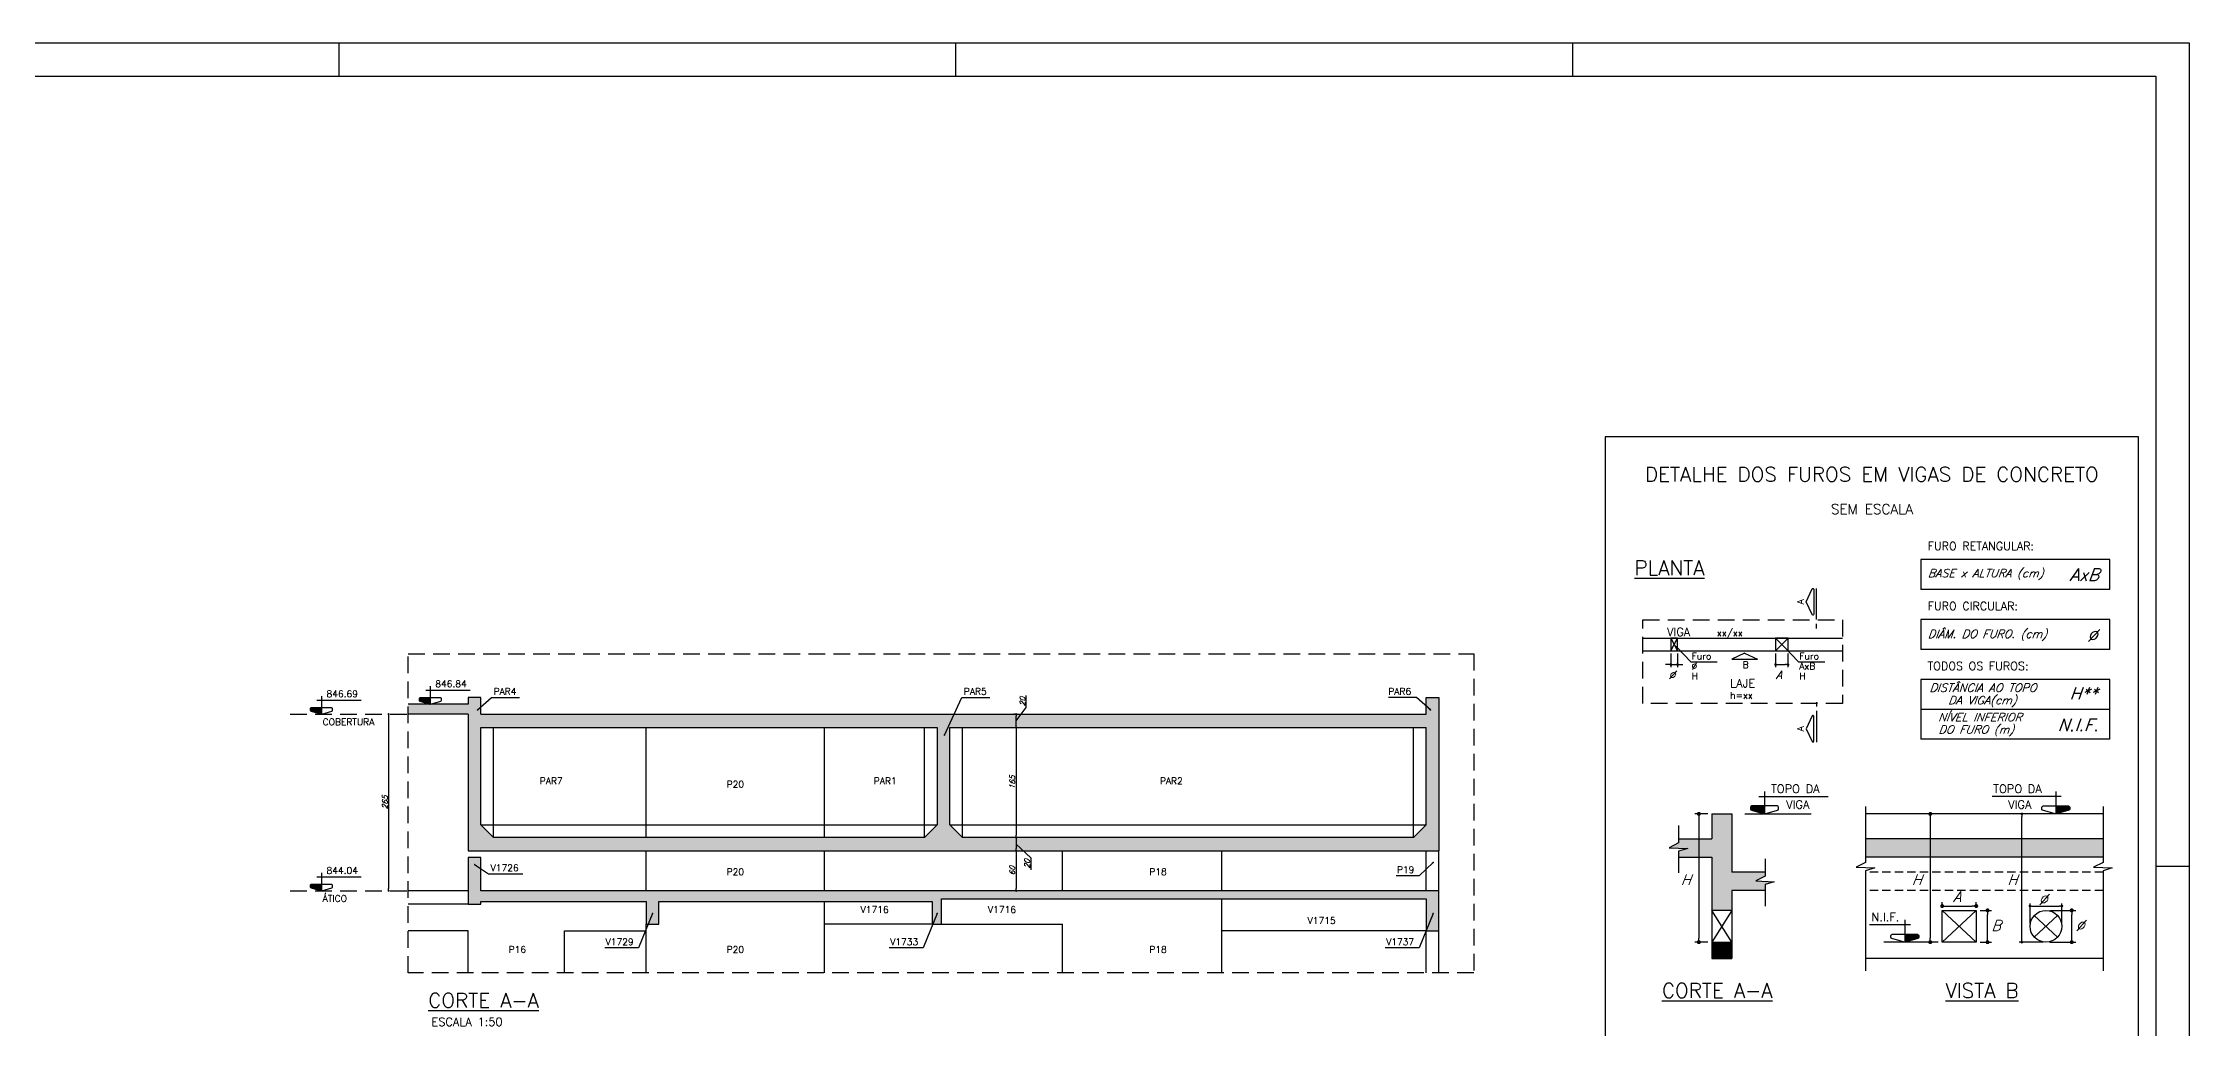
# Model space of a CAD drawing. Header units: millimetres. Extents: x -2404 to 6316, y -1750 to 2455.
# Drawn here: x 3097 to 6316, y 977 to 2455 of the extents above; entities that cross this region are included whole.
import ezdxf
from ezdxf import colors
from ezdxf.entities.mleader import LeaderData, LeaderLine
from ezdxf.enums import TextEntityAlignment as Align
from ezdxf.math import Vec2, Vec3

# ---------------------------------------------------------------- set-up
doc = ezdxf.new("R2010")
doc.units = ezdxf.units.MM
doc.header["$LTSCALE"] = 50
doc.linetypes.add('DASHED', pattern=[0.75, 0.5, -0.25])
doc.linetypes.add('HIDDEN', pattern=[0.375, 0.25, -0.125])
for name, color, linetype in [('AR-TEXTO_REGUA 120_1-200', 4, 'Continuous'), ('F-AUX', 2, 'Continuous'), ('F-AUX-RED', 1, 'Continuous'), ('F-CORTE', 4, 'Continuous'), ('F-CORTE-INDICAÇÃO', 4, 'Continuous'), ('F-COTAS', 106, 'Continuous'), ('F-DET_LINHA', 1, 'Continuous'), ('F-FURO-PAREDE-TEXTOS', 2, 'Continuous'), ('F-FUROS', 2, 'Continuous'), ('F-LAJES', 3, 'Continuous'), ('F-LAJES-DIM', 2, 'Continuous'), ('F-LAJES-NOME', 4, 'Continuous'), ('F-LEADER', 1, 'Continuous'), ('F-MARGEM', 1, 'Continuous'), ('F-SOLIDO', 71, 'Continuous'), ('F-SOLIDO-CORTE', 71, 'Continuous'), ('F-TEXTO', 6, 'Continuous'), ('F-TEXTO-CYAN', 4, 'Continuous'), ('F-TEXTO-GREEN', 3, 'Continuous'), ('F-TEXTO-YELLOW', 2, 'Continuous'), ('F-VIGAS', 3, 'Continuous'), ('F-VIGAS-DIM', 2, 'Continuous'), ('F-VIGAS-NOME', 4, 'Continuous'), ('F-VISTA', 2, 'Continuous')]:
    doc.layers.add(name, color=color, linetype=linetype)
doc.styles.add('CP-TEXT-INCL', font='romans.shx', dxfattribs={"oblique": 20})
doc.styles.add('MCP', font='romans.shx')
doc.styles.add('REGUA-120-esc1_200', font='simplex.shx', dxfattribs={"height": 0.6})
doc.styles.add('ROMANS', font='romans.shx')
doc.styles.get("Standard").update_dxf_attribs({"font": 'romans.shx'})
doc.dimstyles.new('CP-COTAS-25', dxfattribs={"dimtxt": 6.25, "dimasz": 2.5, "dimexe": 2.5, "dimexo": 2.5, "dimgap": 1.25, "dimtad": 1, "dimdec": 1, "dimdsep": 46, "dimtxsty": 'CP-TEXT-INCL', "dimblk1": 'DOT', "dimblk2": 'DOT', "dimsah": 1, "dimcen": 4.5, "dimclrd": 256, "dimclre": 256, "dimclrt": 256, "dimadec": 0, "dimazin": 0, "dimtfac": 1, "dimtdec": 1, "dimtmove": 2, "dimatfit": 3, "dimldrblk": 'DOT', "dimfxl": 0, "dimtolj": 1, "dimarcsym": 0})
doc.dimstyles.new('CP-COTAS-50', dxfattribs={"dimscale": 0.64, "dimtxt": 12.5, "dimasz": 5, "dimexe": 5, "dimexo": 5, "dimgap": 2.5, "dimtad": 1, "dimdec": 1, "dimdsep": 46, "dimtxsty": 'CP-TEXT-INCL', "dimblk1": 'DOT', "dimblk2": 'DOT', "dimsah": 1, "dimcen": 9, "dimclrd": 256, "dimclre": 256, "dimclrt": 256, "dimadec": 0, "dimazin": 0, "dimtfac": 1, "dimtdec": 1, "dimtmove": 2, "dimatfit": 3, "dimldrblk": 'DOT', "dimfxl": 0, "dimtolj": 1, "dimarcsym": 0})
doc.dimstyles.new('CP-COTAS-75', dxfattribs={"dimscale": 0.8, "dimtxt": 18.75, "dimasz": 7.5, "dimexe": 7.5, "dimexo": 7.5, "dimgap": 3.75, "dimtad": 1, "dimdsep": 46, "dimtxsty": 'CP-TEXT-INCL', "dimblk1": 'DOT', "dimblk2": 'DOT', "dimsah": 1, "dimcen": 13.5, "dimclrd": 256, "dimclre": 256, "dimclrt": 256, "dimadec": 0, "dimazin": 0, "dimtfac": 1, "dimtofl": 0, "dimtmove": 2, "dimatfit": 3, "dimldrblk": 'DOT', "dimfxl": 0, "dimtolj": 1, "dimarcsym": 0})

# ---------------------------------------------------------------- blocks, each defined once
blk = doc.blocks.new('Nível - Vista')
at = {"layer": 'F-SOLIDO'}
blk.add_hatch(color=256, dxfattribs=at).paths.add_polyline_path([(0, 0.238), (-0.38, 0.238, 0.414214), (-0.42, 0.198), (-0.42, 0.148, 0.331206), (-0.391, 0.11), (-0.011, 0.002, 0.072993), (0, 0)])
at = {"layer": 'F-AUX', "color": 2}
for p, q in [((-0.168, 0.521), (1.493, 0.521)), ((0, 0.67), (0, 0))]:
    blk.add_line(p, q, dxfattribs=at)
blk.add_lwpolyline([(-0.011, 0.002, 0.146769), (0.011, 0.002), (0.391, 0.11, 0.331206), (0.42, 0.148), (0.42, 0.198, 0.414214), (0.38, 0.238), (-0.38, 0.238, 0.414214), (-0.42, 0.198), (-0.42, 0.148, 0.331206), (-0.391, 0.11), (-0.011, 0.002, 0.146769), (0.011, 0.002)], format="xyb", dxfattribs=at)
at = {"layer": 'F-TEXTO', "color": 3, "style": 'MCP'}
blk.add_attdef('NÍVEL', (0.19, 0.636), '', height=0.25, dxfattribs=at)
blk = doc.blocks.new('_DOT')
at = {"color": 0, "linetype": 'ByBlock'}
blk.add_line((-0.5, 0), (-1, 0), dxfattribs=at)
at = {"color": 0, "linetype": 'ByBlock', "const_width": 0.5}
blk.add_lwpolyline([(-0.25, 0, 1), (0.25, 0, 1)], format="xyb", close=True, dxfattribs=at)
blk = doc.blocks.new('*D26')
at = {"layer": 'DEFPOINTS', "color": 0, "transparency": 16777216}
for p in [(3615.2, 1447.7), (3615.2, 1182.7), (3615.2, 1182.7)]:
    blk.add_point(p, dxfattribs=at)
at = {"layer": 'F-COTAS', "lineweight": -2, "transparency": 16777216}
blk.add_line((3615.2, 1444.5), (3615.2, 1185.9), dxfattribs=at)
at = {"layer": 'F-COTAS', "lineweight": -2, "transparency": 16777216, "xscale": 3.2, "yscale": 3.2, "zscale": 3.2}
for p, rotation in [((3615.2, 1447.7), 90), ((3615.2, 1182.7), 270)]:
    blk.add_blockref('_DOT', p, dxfattribs=dict(at, rotation=rotation))
at = {"layer": 'F-COTAS', "transparency": 16777216, "insert": (3609.6, 1315.2), "char_height": 8, "attachment_point": 5, "rotation": 90, "style": 'CP-TEXT-INCL'}
blk.add_mtext('\\A1;265', dxfattribs=at)
blk = doc.blocks.new('*D27')
at = {"layer": 'DEFPOINTS', "color": 0, "transparency": 16777216}
for p in [(4556.2, 1427.7), (4556.2, 1262.7), (4556.2, 1262.7)]:
    blk.add_point(p, dxfattribs=at)
at = {"layer": 'F-COTAS', "lineweight": -2, "transparency": 16777216}
blk.add_line((4556.2, 1424.5), (4556.2, 1265.9), dxfattribs=at)
at = {"layer": 'F-COTAS', "lineweight": -2, "transparency": 16777216, "xscale": 3.2, "yscale": 3.2, "zscale": 3.2}
for p, rotation in [((4556.2, 1427.7), 90), ((4556.2, 1262.7), 270)]:
    blk.add_blockref('_DOT', p, dxfattribs=dict(at, rotation=rotation))
at = {"layer": 'F-COTAS', "transparency": 16777216, "insert": (4550.6, 1345.2), "char_height": 8, "attachment_point": 5, "rotation": 90, "style": 'CP-TEXT-INCL'}
blk.add_mtext('\\A1;165', dxfattribs=at)
blk = doc.blocks.new('*D28')
at = {"layer": 'DEFPOINTS', "color": 0, "transparency": 16777216}
for p in [(4556.2, 1262.7), (4556.2, 1242.7), (4556.2, 1242.7)]:
    blk.add_point(p, dxfattribs=at)
at = {"layer": 'F-COTAS', "lineweight": -2, "transparency": 16777216}
for p, q in [((4556.2, 1259.5), (4556.2, 1245.9)), ((4556.2, 1252.7), (4578.2, 1232.2)), ((4578.2, 1232.2), (4578.2, 1214))]:
    blk.add_line(p, q, dxfattribs=at)
at = {"layer": 'F-COTAS', "lineweight": -2, "transparency": 16777216, "xscale": 3.2, "yscale": 3.2, "zscale": 3.2}
for p, rotation in [((4556.2, 1262.7), 90), ((4556.2, 1242.7), 270)]:
    blk.add_blockref('_DOT', p, dxfattribs=dict(at, rotation=rotation))
at = {"layer": 'F-COTAS', "transparency": 16777216, "insert": (4572.6, 1223.1), "char_height": 8, "attachment_point": 5, "rotation": 90, "style": 'CP-TEXT-INCL'}
blk.add_mtext('\\A1;20', dxfattribs=at)
blk = doc.blocks.new('*D29')
at = {"layer": 'DEFPOINTS', "color": 0, "transparency": 16777216}
for p in [(4556.2, 1242.7), (4556.2, 1182.7), (4556.2, 1182.7)]:
    blk.add_point(p, dxfattribs=at)
at = {"layer": 'F-COTAS', "lineweight": -2, "transparency": 16777216}
blk.add_line((4556.2, 1239.5), (4556.2, 1185.9), dxfattribs=at)
at = {"layer": 'F-COTAS', "lineweight": -2, "transparency": 16777216, "xscale": 3.2, "yscale": 3.2, "zscale": 3.2}
for p, rotation in [((4556.2, 1242.7), 90), ((4556.2, 1182.7), 270)]:
    blk.add_blockref('_DOT', p, dxfattribs=dict(at, rotation=rotation))
at = {"layer": 'F-COTAS', "transparency": 16777216, "insert": (4550.6, 1212.7), "char_height": 8, "attachment_point": 5, "rotation": 90, "style": 'CP-TEXT-INCL'}
blk.add_mtext('\\A1;60', dxfattribs=at)
blk = doc.blocks.new('*D30')
at = {"layer": 'DEFPOINTS', "color": 0, "transparency": 16777216}
for p in [(4556.2, 1447.7), (4556.2, 1427.7), (4557.1, 1447.7)]:
    blk.add_point(p, dxfattribs=at)
at = {"layer": 'F-COTAS', "lineweight": -2, "transparency": 16777216}
for p, q in [((4556.2, 1437.7), (4571.5, 1457.6)), ((4571.5, 1457.6), (4571.5, 1475.8)), ((4553.9, 1447.7), (4553, 1447.7)), ((4556.2, 1430.9), (4556.2, 1444.5))]:
    blk.add_line(p, q, dxfattribs=at)
at = {"layer": 'F-COTAS', "lineweight": -2, "transparency": 16777216, "xscale": 3.2, "yscale": 3.2, "zscale": 3.2}
for p, rotation in [((4556.2, 1447.7), 90), ((4556.2, 1427.7), 270)]:
    blk.add_blockref('_DOT', p, dxfattribs=dict(at, rotation=rotation))
at = {"layer": 'F-COTAS', "transparency": 16777216, "insert": (4565.9, 1466.7), "char_height": 8, "attachment_point": 5, "rotation": 90, "style": 'CP-TEXT-INCL'}
blk.add_mtext('\\A1;20', dxfattribs=at)
blk = doc.blocks.new('A0-3L')
at = {"layer": 'F-MARGEM', "color": 2}
for p, q in [((118.9, 84.1), (118.9, 83.1)), ((137.4, 84.1), (137.4, 83.1)), ((155.9, 84.1), (155.9, 83.1)), ((173.4, 59.4), (174.4, 59.4))]:
    blk.add_line(p, q, dxfattribs=at)
blk.add_lwpolyline([(0, 0), (0, 84.1), (174.4, 84.1), (174.4, 0)], close=True, dxfattribs=at)
at = {"layer": 'F-MARGEM', "color": 7}
blk.add_lwpolyline([(2.5, 83.1), (173.4, 83.1), (173.4, 1), (2.5, 1)], close=True, dxfattribs=at)
blk = doc.blocks.new('*D225')
at = {"layer": 'DEFPOINTS', "color": 0, "transparency": 16777216}
for p in [(5996.3, 1159.8), (5945.2, 1153.3), (5996.3, 1153.3)]:
    blk.add_point(p, dxfattribs=at)
at = {"layer": 'F-COTAS', "lineweight": -2, "transparency": 16777216}
for p, q in [((5945.2, 1159.3), (5945.2, 1165.8)), ((5951.2, 1159.8), (5990.3, 1159.8)), ((5996.3, 1159.3), (5996.3, 1165.8))]:
    blk.add_line(p, q, dxfattribs=at)
at = {"layer": 'F-COTAS', "lineweight": -2, "transparency": 16777216, "xscale": 6, "yscale": 6, "zscale": 6, "rotation": 180}
blk.add_blockref('_DOT', (5945.2, 1159.8), dxfattribs=at)
at = {"layer": 'F-COTAS', "lineweight": -2, "transparency": 16777216, "xscale": 6, "yscale": 6, "zscale": 6}
blk.add_blockref('_DOT', (5996.3, 1159.8), dxfattribs=at)
blk = doc.blocks.new('*D226')
at = {"layer": 'DEFPOINTS', "color": 0, "transparency": 16777216}
for p in [(5945.2, 1298.1), (5927.4, 1105.6), (5945.2, 1105.6)]:
    blk.add_point(p, dxfattribs=at)
at = {"layer": 'F-COTAS', "lineweight": -2, "transparency": 16777216}
for p, q in [((5939.2, 1298.1), (5921.4, 1298.1)), ((5927.4, 1292.1), (5927.4, 1111.6)), ((5939.2, 1105.6), (5921.4, 1105.6))]:
    blk.add_line(p, q, dxfattribs=at)
at = {"layer": 'F-COTAS', "lineweight": -2, "transparency": 16777216, "xscale": 6, "yscale": 6, "zscale": 6}
for p, rotation in [((5927.4, 1298.1), 90), ((5927.4, 1105.6), 270)]:
    blk.add_blockref('_DOT', p, dxfattribs=dict(at, rotation=rotation))
blk = doc.blocks.new('*D227')
at = {"layer": 'DEFPOINTS', "color": 0, "transparency": 16777216}
for p in [(5996.3, 1153.3), (6013.3, 1153.3), (5996.3, 1105.6)]:
    blk.add_point(p, dxfattribs=at)
at = {"layer": 'F-COTAS', "lineweight": -2, "transparency": 16777216}
for p, q in [((6002.3, 1153.3), (6019.3, 1153.3)), ((6013.3, 1111.6), (6013.3, 1147.3)), ((6002.3, 1105.6), (6019.3, 1105.6))]:
    blk.add_line(p, q, dxfattribs=at)
at = {"layer": 'F-COTAS', "lineweight": -2, "transparency": 16777216, "xscale": 6, "yscale": 6, "zscale": 6}
for p, rotation in [((6013.3, 1153.3), 90), ((6013.3, 1105.6), 270)]:
    blk.add_blockref('_DOT', p, dxfattribs=dict(at, rotation=rotation))
blk = doc.blocks.new('*D228')
at = {"layer": 'DEFPOINTS', "color": 0, "transparency": 16777216}
for p in [(5599.7, 1298.1), (5580.3, 1105.6), (5599.7, 1105.6)]:
    blk.add_point(p, dxfattribs=at)
at = {"layer": 'F-COTAS', "lineweight": -2, "transparency": 16777216}
for p, q in [((5593.7, 1298.1), (5574.3, 1298.1)), ((5580.3, 1292.1), (5580.3, 1111.6)), ((5593.7, 1105.6), (5574.3, 1105.6))]:
    blk.add_line(p, q, dxfattribs=at)
at = {"layer": 'F-COTAS', "lineweight": -2, "transparency": 16777216, "xscale": 6, "yscale": 6, "zscale": 6}
for p, rotation in [((5580.3, 1298.1), 90), ((5580.3, 1105.6), 270)]:
    blk.add_blockref('_DOT', p, dxfattribs=dict(at, rotation=rotation))
blk = doc.blocks.new('*D229')
at = {"layer": 'DEFPOINTS', "color": 0, "transparency": 16777216}
for p in [(6100.8, 1153.3), (6139.5, 1153.3), (6100.8, 1105.6)]:
    blk.add_point(p, dxfattribs=at)
at = {"layer": 'F-COTAS', "lineweight": -2, "transparency": 16777216}
for p, q in [((6106.8, 1153.3), (6145.5, 1153.3)), ((6139.5, 1111.6), (6139.5, 1147.3)), ((6106.8, 1105.6), (6145.5, 1105.6))]:
    blk.add_line(p, q, dxfattribs=at)
at = {"layer": 'F-COTAS', "lineweight": -2, "transparency": 16777216, "xscale": 6, "yscale": 6, "zscale": 6}
for p, rotation in [((6139.5, 1153.3), 90), ((6139.5, 1105.6), 270)]:
    blk.add_blockref('_DOT', p, dxfattribs=dict(at, rotation=rotation))

msp = doc.modelspace()

# ---------------------------------------------------------------- hatches: boundary and pattern name
at = {"layer": 'F-SOLIDO'}
for points in [[(5599.726, 1260.414), (5549.966, 1260.414), (5549.966, 1254.45), (5535.839, 1247.39), (5563.614, 1246.342), (5549.966, 1241.942), (5549.966, 1233.318), (5599.726, 1233.318), (5599.726, 1153.318), (5629.726, 1153.318), (5629.726, 1183.318), (5679.726, 1183.318), (5679.726, 1191.942), (5693.374, 1196.342), (5665.599, 1197.39), (5679.726, 1204.45), (5679.726, 1210.414), (5629.726, 1210.414), (5629.726, 1298.135), (5599.726, 1298.135)], [(6186.486, 1233.318), (6186.486, 1260.414), (5830.398, 1260.414), (5830.398, 1233.318)], [(5629.726, 1081.098), (5629.726, 1105.567), (5599.726, 1105.567), (5599.726, 1081.098)]]:
    msp.add_hatch(color=256, dxfattribs=at).paths.add_polyline_path(points)
h = msp.add_hatch(color=256, dxfattribs=at)
edge = h.paths.add_edge_path()
edge.add_line((5678.813, 1309.962), (5659.813, 1309.962))
edge.add_ellipse((5659.813, 1307.962), major_axis=(1.414, 1.414), ratio=1, start_angle=45, end_angle=135)
edge.add_line((5657.813, 1307.962), (5657.813, 1305.45))
edge.add_ellipse((5659.813, 1305.45), major_axis=(-1.414, 1.414), ratio=1, start_angle=45, end_angle=118.300756)
edge.add_line((5659.238, 1303.535), (5678.238, 1298.135))
edge.add_ellipse((5678.813, 1300.05), major_axis=(1.414, 1.414), ratio=1, start_angle=208.300756, end_angle=225)
edge.add_line((5678.813, 1298.05), (5678.813, 1309.962))
h = msp.add_hatch(color=256, dxfattribs=at)
edge = h.paths.add_edge_path()
edge.add_line((6115.482, 1309.962), (6134.482, 1309.962))
edge.add_ellipse((6134.482, 1307.962), major_axis=(-1.414, 1.414), ratio=1, start_angle=225, end_angle=315, ccw=False)
edge.add_line((6136.482, 1307.962), (6136.482, 1305.45))
edge.add_ellipse((6134.482, 1305.45), major_axis=(1.414, 1.414), ratio=1, start_angle=241.699244, end_angle=315, ccw=False)
edge.add_line((6135.057, 1303.535), (6116.057, 1298.135))
edge.add_ellipse((6115.482, 1300.05), major_axis=(-1.414, 1.414), ratio=1, start_angle=135, end_angle=151.699244, ccw=False)
edge.add_line((6115.482, 1298.05), (6115.482, 1309.962))
h = msp.add_hatch(color=256, dxfattribs=at)
edge = h.paths.add_edge_path()
edge.add_line((5889.295, 1117.395), (5908.295, 1117.395))
edge.add_ellipse((5908.295, 1115.395), major_axis=(-1.414, 1.414), ratio=1, start_angle=225, end_angle=315, ccw=False)
edge.add_line((5910.295, 1115.395), (5910.295, 1112.883))
edge.add_ellipse((5908.295, 1112.883), major_axis=(1.414, 1.414), ratio=1, start_angle=241.699244, end_angle=315, ccw=False)
edge.add_line((5908.87, 1110.967), (5889.87, 1105.567))
edge.add_ellipse((5889.295, 1107.483), major_axis=(-1.414, 1.414), ratio=1, start_angle=135, end_angle=151.699244, ccw=False)
edge.add_line((5889.295, 1105.483), (5889.295, 1117.395))
at = {"layer": 'F-SOLIDO-CORTE'}
h = msp.add_hatch(color=256, dxfattribs=at)
h.dxf.hatch_style = 1
h.paths.add_polyline_path([(3753.5, 1447.692), (3753.5, 1472.692), (3734.5, 1472.692), (3734.5, 1462.692), (3644.648, 1462.692), (3644.648, 1447.692), (3734.5, 1447.692), (3734.5, 1242.692), (5190.5, 1242.692), (5190.5, 1472.692), (5171.5, 1472.692), (5171.5, 1447.692)])
h.paths.add_polyline_path([(4438, 1427.692), (4438, 1281.692), (4419, 1262.692), (3772.5, 1262.692), (3753.5, 1281.692), (3753.5, 1427.692)], flags=16)
h.paths.add_polyline_path([(4457, 1427.692), (5171.5, 1427.692), (5171.5, 1281.692), (5152.5, 1262.692), (4476, 1262.692), (4457, 1281.692)], flags=16)
h = msp.add_hatch(color=256, dxfattribs=at)
h.dxf.hatch_style = 1
h.paths.add_polyline_path([(4430.5, 1166.692), (4430.5, 1132.692), (4444.5, 1132.692), (4444.5, 1170.692), (5171.5, 1170.692), (5171.5, 1122.692), (5190.5, 1122.692), (5190.5, 1182.692), (3753.5, 1182.692), (3753.5, 1232.692), (3734.5, 1232.692), (3734.5, 1162.692), (3753.5, 1162.692), (3753.5, 1166.692), (4001.5, 1166.692), (4001.5, 1132.692), (4020.5, 1132.692), (4020.5, 1166.692)])

# ---------------------------------------------------------------- linework, layer by layer
at = {"color": 1, "linetype": 'DASHED'}
msp.add_lwpolyline([(3644.648, 1538.154), (5242.667, 1538.154), (5242.667, 1059.377), (3644.648, 1059.377)], close=True, dxfattribs=at)
at = {"layer": 'F-AUX', "color": 1, "linetype": 'HIDDEN', "ltscale": 2}
for p, q in [((3467.405, 1447.692), (3644.648, 1447.692)), ((3467.405, 1182.692), (3644.648, 1182.692))]:
    msp.add_line(p, q, dxfattribs=at)
at = {"layer": 'F-AUX'}
for p, q in [((5670.413, 1324.098), (5774.017, 1324.098)), ((5678.813, 1331.552), (5678.813, 1298.05)), ((6123.882, 1324.098), (6020.278, 1324.098)), ((6115.482, 1331.552), (6115.482, 1298.05)), ((5897.695, 1131.531), (5836.292, 1131.531)), ((5889.295, 1138.985), (5889.295, 1105.483))]:
    msp.add_line(p, q, dxfattribs=at)
for points in [[(5678.238, 1298.135, 0.14676884), (5679.388, 1298.135), (5698.388, 1303.535, 0.33120617), (5699.813, 1305.45), (5699.813, 1307.962, 0.41421356), (5697.813, 1309.962), (5659.813, 1309.962, 0.41421356), (5657.813, 1307.962), (5657.813, 1305.45, 0.33120617), (5659.238, 1303.535), (5678.238, 1298.135, 0.14676884), (5679.388, 1298.135)], [(6116.057, 1298.135, -0.14676884), (6114.908, 1298.135), (6095.908, 1303.535, -0.33120617), (6094.482, 1305.45), (6094.482, 1307.962, -0.41421356), (6096.482, 1309.962), (6134.482, 1309.962, -0.41421356), (6136.482, 1307.962), (6136.482, 1305.45, -0.33120617), (6135.057, 1303.535), (6116.057, 1298.135, -0.14676884), (6114.908, 1298.135)], [(5889.87, 1105.567, -0.14676884), (5888.721, 1105.567), (5869.721, 1110.967, -0.33120617), (5868.295, 1112.883), (5868.295, 1115.395, -0.41421356), (5870.295, 1117.395), (5908.295, 1117.395, -0.41421356), (5910.295, 1115.395), (5910.295, 1112.883, -0.33120617), (5908.87, 1110.967), (5889.87, 1105.567, -0.14676884), (5888.721, 1105.567)]]:
    msp.add_lwpolyline(points, format="xyb", dxfattribs=at)
at = {"layer": 'F-AUX-RED'}
for p, q in [((5996.317, 1105.567), (5945.216, 1153.318)), ((5945.216, 1105.567), (5996.317, 1153.318)), ((6118.281, 1113.142), (6083.392, 1145.744)), ((6083.392, 1113.142), (6118.281, 1145.744)), ((5938.669, 1105.567), (5857.874, 1105.567))]:
    msp.add_line(p, q, dxfattribs=at)
msp.add_lwpolyline([(5649.245, 1298.135), (5748.498, 1298.135)], dxfattribs=at)
at = {"layer": 'F-CORTE'}
for p, q in [((3734.5, 1462.692), (3644.648, 1462.692)), ((3753.5, 1472.692), (3734.5, 1472.692)), ((5171.5, 1472.692), (5190.5, 1472.692)), ((3734.5, 1447.692), (3644.648, 1447.692))]:
    msp.add_line(p, q, dxfattribs=at)
at = {"layer": 'F-CORTE', "linetype": 'Continuous'}
for p, q in [((5171.5, 1447.692), (5171.5, 1472.692)), ((5190.5, 1472.692), (5190.5, 1242.692)), ((3753.5, 1447.692), (5171.5, 1447.692)), ((3753.5, 1427.692), (4438, 1427.692)), ((4457, 1427.692), (5171.5, 1427.692)), ((5171.5, 1281.692), (5171.5, 1427.692)), ((4419, 1262.692), (4438, 1281.692)), ((4476, 1262.692), (4457, 1281.692)), ((5152.5, 1262.692), (5171.5, 1281.692))]:
    msp.add_line(p, q, dxfattribs=at)
for points in [[(3734.5, 1472.692), (3734.5, 1462.692)], [(3753.5, 1447.692), (3753.5, 1472.692)], [(3734.5, 1447.692), (3734.5, 1242.692), (5190.5, 1242.692)], [(4419, 1262.692), (3772.5, 1262.692), (3753.5, 1281.692), (3753.5, 1427.692)], [(4438, 1427.692), (4438, 1281.692)], [(4457, 1281.692), (4457, 1427.692)], [(5152.5, 1262.692), (4476, 1262.692)]]:
    msp.add_lwpolyline(points, dxfattribs=at)
at = {"layer": 'F-CORTE'}
msp.add_lwpolyline([(3734.5, 1162.692), (3753.5, 1162.692), (3753.5, 1166.692), (4001.5, 1166.692), (4001.5, 1132.692), (4020.5, 1132.692), (4020.5, 1166.692), (4430.5, 1166.692), (4430.5, 1132.692), (4444.5, 1132.692), (4444.5, 1170.692), (5171.5, 1170.692), (5171.5, 1122.692), (5190.5, 1122.692), (5190.5, 1182.692), (3753.5, 1182.692), (3753.5, 1232.692), (3734.5, 1232.692)], close=True, dxfattribs=at)
at = {"layer": 'F-CORTE-INDICAÇÃO'}
for p, q in [((5756.521, 1589.673), (5756.521, 1636.34)), ((5756.521, 1576.34), (5756.521, 1583.006)), ((5756.521, 1465.826), (5756.521, 1459.159)), ((5756.521, 1452.492), (5756.521, 1405.826))]:
    msp.add_line(p, q, dxfattribs=at)
for points in [[(5752.521, 1597.673, -0.80258485), (5749.979, 1597.11), (5741.012, 1616.34), (5749.979, 1635.57, -0.80258485), (5752.521, 1635.006)], [(5752.521, 1444.492, 0.80258485), (5749.979, 1445.056), (5741.012, 1425.826), (5749.979, 1406.595, 0.80258485), (5752.521, 1407.159)]]:
    msp.add_lwpolyline(points, format="xyb", close=True, dxfattribs=at)
for points in [[(5648.895, 1538.988), (5629.665, 1530.021)], [(5629.665, 1530.021), (5668.125, 1530.021)], [(5648.895, 1538.988), (5668.125, 1530.021)]]:
    msp.add_lwpolyline(points, dxfattribs=at)
at = {"layer": 'F-COTAS'}
for p, q in [((5534.297, 1522.059), (5530.297, 1522.059)), ((5538.297, 1538.679), (5538.297, 1518.059)), ((5538.297, 1522.059), (5548.297, 1522.059)), ((5548.297, 1538.679), (5548.297, 1518.059)), ((5552.297, 1522.059), (5556.297, 1522.059)), ((5695.333, 1538.679), (5695.333, 1518.059)), ((5699.333, 1522.059), (5709.962, 1522.059)), ((5713.962, 1538.679), (5713.962, 1518.059)), ((6077.891, 1298.135), (6060.818, 1298.135)), ((6064.818, 1109.567), (6064.818, 1294.135)), ((6076.961, 1133.443), (6076.961, 1163.834)), ((6080.961, 1159.834), (6120.712, 1159.834)), ((6124.712, 1133.443), (6124.712, 1163.834)), ((6096.837, 1105.567), (6060.818, 1105.567))]:
    msp.add_line(p, q, dxfattribs=at)
at = {"layer": 'F-DET_LINHA', "color": 1}
for p, q in [((6196.879, 1679.936), (5913.113, 1679.936)), ((5913.113, 1679.936), (5913.113, 1634.936)), ((6196.879, 1634.936), (6196.879, 1679.936)), ((6196.879, 1634.936), (5913.113, 1634.936)), ((6196.879, 1589.936), (5913.113, 1589.936)), ((5913.113, 1589.936), (5913.113, 1544.936)), ((6196.879, 1544.936), (6196.879, 1589.936)), ((6196.879, 1544.936), (5913.113, 1544.936)), ((5913.113, 1499.936), (5913.113, 1454.936)), ((6196.879, 1499.936), (5913.113, 1499.936)), ((6196.879, 1454.936), (6196.879, 1499.936)), ((6196.879, 1454.936), (5913.113, 1454.936)), ((5913.113, 1454.936), (5913.113, 1409.936)), ((6196.879, 1409.936), (6196.879, 1454.936)), ((6196.879, 1409.936), (5913.113, 1409.936)), ((5830.398, 1308.91), (5830.398, 1225.001)), ((6186.486, 1308.91), (6186.486, 1225.001)), ((5549.966, 1280.432), (5549.966, 1254.45)), ((5549.966, 1254.45), (5535.839, 1247.39)), ((5535.839, 1247.39), (5563.614, 1246.342)), ((5563.614, 1246.342), (5549.966, 1241.942)), ((5549.966, 1241.942), (5549.966, 1209.46)), ((5679.726, 1230.432), (5679.726, 1204.45)), ((5830.398, 1225.001), (5816.27, 1217.941)), ((6186.486, 1225.001), (6172.358, 1217.941)), ((5679.726, 1204.45), (5665.599, 1197.39)), ((5665.599, 1197.39), (5693.374, 1196.342)), ((5693.374, 1196.342), (5679.726, 1191.942)), ((5679.726, 1191.942), (5679.726, 1159.46)), ((5816.27, 1217.941), (5844.046, 1216.893)), ((5844.046, 1216.893), (5830.398, 1212.493)), ((5830.398, 1212.493), (5830.398, 1062.565)), ((6172.358, 1217.941), (6200.134, 1216.893)), ((6200.134, 1216.893), (6186.486, 1212.493)), ((6186.486, 1212.493), (6186.486, 1062.565)), ((5629.726, 1105.567), (5599.726, 1153.318)), ((5629.726, 1153.318), (5599.726, 1105.567))]:
    msp.add_line(p, q, dxfattribs=at)
at = {"layer": 'F-DET_LINHA', "color": 3}
for p, q in [((5599.726, 1298.135), (5629.726, 1298.135)), ((5599.726, 1298.135), (5599.726, 1260.414)), ((5629.726, 1298.135), (5629.726, 1210.414)), ((5549.966, 1260.414), (5599.726, 1260.414)), ((6186.486, 1260.414), (5830.398, 1260.414)), ((5549.966, 1233.318), (5599.726, 1233.318)), ((5599.726, 1233.318), (5599.726, 1081.098)), ((6186.486, 1233.318), (5830.398, 1233.318)), ((5679.726, 1210.414), (5629.726, 1210.414)), ((5629.726, 1183.318), (5629.726, 1081.098)), ((5679.726, 1183.318), (5629.726, 1183.318)), ((5629.726, 1153.318), (5599.726, 1153.318)), ((5599.726, 1105.567), (5629.726, 1105.567)), ((5599.726, 1081.098), (5629.726, 1081.098))]:
    msp.add_line(p, q, dxfattribs=at)
at = {"layer": 'F-DET_LINHA', "color": 2}
for p, q in [((6186.486, 1298.135), (5830.398, 1298.135)), ((6186.486, 1081.098), (5830.398, 1081.098))]:
    msp.add_line(p, q, dxfattribs=at)
at = {"layer": 'F-DET_LINHA', "color": 1, "linetype": 'HIDDEN'}
for p, q in [((6186.486, 1210.414), (5830.398, 1210.414)), ((6186.486, 1183.318), (5830.398, 1183.318))]:
    msp.add_line(p, q, dxfattribs=at)
at = {"layer": 'F-DET_LINHA', "color": 1}
msp.add_lwpolyline([(5439.768, 823.948), (6239.768, 823.948), (6239.768, 1863.948), (5439.768, 1863.948)], close=True, dxfattribs=at)
at = {"layer": 'F-DET_LINHA', "color": 1, "linetype": 'DASHED'}
msp.add_lwpolyline([(5496.081, 1589.103), (5795.509, 1589.103), (5795.509, 1463.892), (5496.081, 1463.892)], close=True, dxfattribs=at)
at = {"layer": 'F-FUROS'}
for points in [[(5538.297, 1561.679), (5538.297, 1542.679), (5548.297, 1542.679), (5548.297, 1561.679), (5538.297, 1561.679)], [(5538.297, 1542.679), (5548.297, 1561.679)], [(5538.297, 1561.679), (5548.297, 1542.679)], [(5695.333, 1561.679), (5695.333, 1542.679), (5714.333, 1542.679), (5714.333, 1561.679), (5695.333, 1561.679)], [(5695.333, 1542.679), (5714.333, 1561.679)], [(5695.333, 1561.679), (5714.333, 1542.679)]]:
    msp.add_lwpolyline(points, dxfattribs=at)
at = {"layer": 'F-LAJES'}
for points in [[(5496.081, 1561.679), (5795.509, 1561.679)], [(5496.081, 1542.679), (5795.509, 1542.679)]]:
    msp.add_lwpolyline(points, dxfattribs=at)
at = {"layer": 'F-VIGAS', "linetype": 'Continuous'}
msp.add_lwpolyline([(5945.216, 1153.318), (5996.317, 1153.318), (5996.317, 1105.567), (5945.216, 1105.567)], close=True, dxfattribs=at)
msp.add_circle((6100.837, 1129.443), 23.875, dxfattribs=at)
at = {"layer": 'F-VISTA'}
for p, q in [((3772.5, 1262.692), (3772.5, 1427.692)), ((4001.5, 1262.692), (4001.5, 1427.692)), ((4269, 1262.692), (4269, 1427.692)), ((4419, 1262.692), (4419, 1427.692)), ((4476, 1262.692), (4476, 1427.692)), ((5152.5, 1262.692), (5152.5, 1427.692)), ((3753.5, 1281.692), (4438, 1281.692)), ((4457, 1281.692), (5171.5, 1281.692)), ((4001.5, 1182.692), (4001.5, 1242.692)), ((4269, 1182.692), (4269, 1242.692)), ((4626, 1182.692), (4626, 1242.692)), ((4865, 1182.692), (4865, 1242.692)), ((5171.5, 1182.692), (5171.5, 1242.692)), ((5190.5, 1182.692), (5190.5, 1242.692)), ((3734.5, 1162.692), (3644.648, 1162.692)), ((4269, 1059.377), (4269, 1166.692)), ((4865, 1059.377), (4865, 1170.692)), ((4001.5, 1059.377), (4001.5, 1132.692)), ((4430.5, 1132.692), (4269, 1132.692)), ((4444.5, 1132.692), (4626, 1132.692)), ((4626, 1059.377), (4626, 1132.692)), ((3734.5, 1122.692), (3644.648, 1122.692)), ((3734.5, 1059.377), (3734.5, 1122.692)), ((3879, 1059.377), (3879, 1122.692)), ((3879, 1122.692), (4001.5, 1122.692)), ((5171.5, 1122.692), (4865, 1122.692)), ((5171.5, 1059.377), (5171.5, 1122.692)), ((5190.5, 1059.377), (5190.5, 1122.692))]:
    msp.add_line(p, q, dxfattribs=at)
msp.add_lwpolyline([(3734.5, 1182.692), (3644.648, 1182.692)], dxfattribs=at)

# ---------------------------------------------------------------- block references
at = {"xscale": 40, "yscale": 40, "zscale": 40}
for p, values in [((3514.37, 1447.692), {'NÍVEL': '846.69'}), ((3677.568, 1462.692), {'NÍVEL': '846.84'}), ((3514.37, 1182.692), {'NÍVEL': '844.04'})]:
    msp.add_blockref('Nível - Vista', p, dxfattribs=at).add_auto_attribs(values)
at = {"layer": 'F-COTAS', "xscale": 4, "yscale": 4, "zscale": 4}
for p in [(5538.297, 1522.059), (5713.962, 1522.059), (6124.712, 1159.834)]:
    msp.add_blockref('_DOT', p, dxfattribs=at)
for p, rotation in [((5548.297, 1522.059), 180), ((5695.333, 1522.059), 180), ((6064.818, 1298.135), 90), ((6076.961, 1159.834), 180), ((6064.818, 1105.567), 270)]:
    msp.add_blockref('_DOT', p, dxfattribs=dict(at, rotation=rotation))
at = {"layer": 'F-MARGEM', "xscale": 50, "yscale": 50, "zscale": 50}
msp.add_blockref('A0-3L', (-2404.482, -1750.135), dxfattribs=at)

# ---------------------------------------------------------------- texts
at = {"layer": 'AR-TEXTO_REGUA 120_1-200', "color": 2, "style": 'REGUA-120-esc1_200'}
msp.add_text('ESCALA 1:50', height=12.5, dxfattribs=at).set_placement((3679.416, 979.755))
at = {"layer": 'F-CORTE-INDICAÇÃO', "style": 'ROMANS'}
for p in [(5732.678, 1616.34), (5732.678, 1425.826)]:
    msp.add_attdef('A', text='A', height=10, rotation=90, dxfattribs=at).set_placement(p, align=Align.MIDDLE_CENTER)
msp.add_attdef('B', text='A', height=10, dxfattribs=at).set_placement((5650.617, 1521.781), align=Align.MIDDLE_CENTER)
at = {"layer": 'F-FURO-PAREDE-TEXTOS', "linetype": 'Continuous', "style": 'MCP'}
for s, p in [('%%C', (5569.42, 1514.772)), ('Furo', (5569.42, 1529.772)), ('AxB', (5730.956, 1514.772)), ('Furo', (5730.956, 1529.772)), ('H', (5569.42, 1499.772)), ('H', (5730.956, 1499.772))]:
    msp.add_text(s, height=10, dxfattribs=at).set_placement(p)
at = {"layer": 'F-LAJES-DIM', "linetype": 'Continuous', "style": 'MCP'}
msp.add_text('h=xx', height=10, dxfattribs=at).set_placement((5627.216, 1470.88))
at = {"layer": 'F-LAJES-NOME', "linetype": 'Continuous', "style": 'MCP'}
msp.add_text('LAJE', height=12.5, dxfattribs=at).set_placement((5627.216, 1487.88))
at = {"layer": 'F-TEXTO', "style": 'ROMANS'}
for s, p in [('%%UPLANTA', (5483.674, 1656.213)), ('%%UCORTE A-A', (5524.833, 1022.161)), ('%%UVISTA B', (5950.047, 1022.161)), ('%%UCORTE A-A', (3674.576, 1007.367))]:
    msp.add_text(s, height=21.875, dxfattribs=at).set_placement(p)
at = {"layer": 'F-TEXTO', "insert": (5839.768, 1807.558), "char_height": 21.875, "width": 750, "attachment_point": 5, "style": 'ROMANS'}
msp.add_mtext('DETALHE DOS FUROS EM VIGAS DE CONCRETO', dxfattribs=at)
at = {"layer": 'F-TEXTO-CYAN', "style": 'ROMANS', "oblique": 20}
for s, height, p in [('AxB', 18.375, (6136.053, 1647.771)), ('%%C', 18.375, (6161.92, 1556.563)), ('Ø', 12, (5534.36, 1500.47)), ('A', 12, (5695.711, 1500.47)), ('H**', 18.375, (6135.798, 1469.521)), ('N.I.F.', 18.375, (6118.152, 1422.437)), ('H', 15.75, (5553.131, 1191.458)), ('H', 15.75, (5899.705, 1191.458)), ('H', 15.75, (6042.972, 1191.458)), ('A', 15.75, (5961.313, 1165.971)), ('Ø', 15.75, (6089.185, 1161.829)), ('B', 15.75, (6018.765, 1122.726)), ('Ø', 15.75, (6144.997, 1122.726))]:
    msp.add_text(s, height=height, dxfattribs=at).set_placement(p)
at = {"layer": 'F-TEXTO-GREEN', "style": 'ROMANS'}
for s, height, p in [('FURO RETANGULAR:', 12.25, (5923.398, 1693.824)), ('FURO CIRCULAR:', 12.25, (5923.398, 1603.824)), ('TODOS OS FUROS:', 12.25, (5923.398, 1513.824)), ('TOPO DA', 12.5, (5688.555, 1329.473)), ('TOPO DA', 12.5, (6021.812, 1329.473)), ('VIGA', 12.5, (5711.358, 1305.826)), ('VIGA', 12.5, (6044.247, 1305.826)), ('N.I.F.', 12.5, (5839.252, 1136.906))]:
    msp.add_text(s, height=height, dxfattribs=at).set_placement(p)
at = {"layer": 'F-TEXTO-YELLOW', "style": 'ROMANS'}
msp.add_text('SEM ESCALA', height=15, dxfattribs=at).set_placement((5778.265, 1747.83))
at = {"layer": 'F-TEXTO-YELLOW', "style": 'ROMANS', "oblique": 20}
for s, p in [('BASE x ALTURA (cm)', (5923.398, 1653.146)), ('DIÂM. DO FURO. (cm)', (5923.398, 1561.938)), ('DISTÂNCIA AO TOPO', (5926.304, 1481.209)), ('NÍVEL INFERIOR', (5939.06, 1436.975)), ('DA VIGA(cm)', (5953.994, 1462.508)), ('DO FURO (m)', (5939.606, 1418.649))]:
    msp.add_text(s, height=12.25, dxfattribs=at).set_placement(p)
at = {"layer": 'F-VIGAS-DIM', "linetype": 'Continuous', "style": 'MCP'}
msp.add_text('xx/xx', height=10, dxfattribs=at).set_placement((5607.467, 1564.804))
at = {"layer": 'F-VIGAS-DIM'}
for s, p in [('PAR4', (3772.495, 1476.912)), ('PAR5', (4477.887, 1476.912)), ('PAR6', (5114.55, 1476.912)), ('COBERTURA', (3516.124, 1431.052)), ('PAR7', (3841.849, 1342.594)), ('PAR1', (4342.781, 1342.594)), ('PAR2', (4771.91, 1342.594)), ('P20', (4122.178, 1337.597)), ('V1726', (3768.154, 1212.119)), ('P20', (4122.178, 1206.241)), ('P18', (4756.11, 1206.241)), ('P19', (5127.384, 1209.345)), ('ÁTICO', (3516.124, 1166.052)), ('V1716', (4323.191, 1149.378)), ('V1716', (4514.125, 1149.378)), ('V1715', (4993.617, 1132.954)), ('P16', (3795.092, 1089.63)), ('V1729', (3940.654, 1100.954)), ('P20', (4122.178, 1089.63)), ('V1733', (4367.425, 1100.954)), ('P18', (4756.11, 1089.63)), ('V1737', (5111.285, 1100.954))]:
    msp.add_text(s, height=10, dxfattribs=at).set_placement(p)
at = {"layer": 'F-VIGAS-NOME', "linetype": 'Continuous', "style": 'MCP'}
msp.add_text('VIGA', height=12.5, dxfattribs=at).set_placement((5532.467, 1564.804))

# ---------------------------------------------------------------- dimensions: what is measured, and where the dimension line sits
at = {"layer": 'F-COTAS'}
for base, p1, p2, picture, middle in [((3615.173, 1182.692), (3615.173, 1447.692), (3615.173, 1182.692), '*D26', (3609.573, 1315.192)), ((4556.209, 1262.692), (4556.209, 1427.692), (4556.209, 1262.692), '*D27', (4550.609, 1345.192)), ((4556.209, 1182.692), (4556.209, 1242.692), (4556.209, 1182.692), '*D29', (4550.609, 1212.692))]:
    dim = msp.add_linear_dim(base=base, p1=p1, p2=p2, angle=90, dimstyle='CP-COTAS-50', dxfattribs=at)
    dim.commit()
    dim.dimension.update_dxf_attribs({"geometry": picture, "text_midpoint": middle})
for base, p1, p2, picture, middle in [((4556.209, 1447.692), (4556.209, 1427.692), (4557.069, 1447.692), '*D30', (4571.453, 1459.224)), ((4556.209, 1242.692), (4556.209, 1262.692), (4556.209, 1242.692), '*D28', (4578.209, 1230.571))]:
    dim = msp.add_linear_dim(base=base, p1=p1, p2=p2, angle=90, dimstyle='CP-COTAS-50', override={"dimtmove": 1}, dxfattribs=at)
    dim.commit()
    dim.dimension.update_dxf_attribs({"geometry": picture, "text_midpoint": middle, "dimtype": 160})
for base, p1, p2, picture, middle in [((5580.259, 1105.567), (5599.726, 1298.135), (5599.726, 1105.567), '*D228', (5580.259, 1201.851)), ((5927.369, 1105.567), (5945.216, 1298.135), (5945.216, 1105.567), '*D226', (5927.369, 1201.851)), ((6013.298, 1153.318), (5996.317, 1105.567), (5996.317, 1153.318), '*D227', (6013.298, 1129.443)), ((6139.531, 1153.318), (6100.837, 1105.567), (6100.837, 1153.318), '*D229', (6139.531, 1129.443))]:
    dim = msp.add_linear_dim(base=base, p1=p1, p2=p2, angle=90, text=' ', dimstyle='CP-COTAS-75', dxfattribs=at)
    dim.commit()
    dim.dimension.update_dxf_attribs({"geometry": picture, "text_midpoint": middle})
dim = msp.add_linear_dim(base=(5996.317, 1159.834), p1=(5945.216, 1153.318), p2=(5996.317, 1153.318), text=' ', dimstyle='CP-COTAS-75', dxfattribs=at)
dim.commit()
dim.dimension.update_dxf_attribs({"geometry": '*D225', "text_midpoint": (5970.766, 1159.834)})

# ---------------------------------------------------------------- leaders
at = {"layer": 'F-FURO-PAREDE-TEXTOS', "linetype": 'Continuous'}
ml = msp.add_multileader_mtext('Standard', dxfattribs=at)
ml.set_content('', color=256)
ml.set_leader_properties()
ml.build(insert=Vec2(0, 0))
ctx = ml.context
ctx.base_point, ctx.plane_origin = Vec3(5607.556, 1526.173), Vec3(5543.297, 1552.179)
notes = []
notes.append((ctx, [(0, (1, 1, 0), (5568.288, 1526.173), (1, 0), 39.268, [(0, [(5543.297, 1552.179)], 0, [])])]))
ctx.mtext.insert, ctx.mtext.flow_direction = Vec3(5609.556, 1528.173), 5
ml = msp.add_multileader_mtext('Standard', dxfattribs=at)
ml.set_content('', color=256)
ml.set_leader_properties()
ml.build(insert=Vec2(0, 0))
ctx = ml.context
ctx.base_point, ctx.plane_origin = Vec3(5769.092, 1526.173), Vec3(5704.833, 1552.179)
notes.append((ctx, [(0, (1, 1, 0), (5729.824, 1526.173), (1, 0), 39.268, [(0, [(5704.833, 1552.179)], 0, [])])]))
ctx.mtext.insert, ctx.mtext.flow_direction = Vec3(5771.092, 1528.173), 5
at = {"layer": 'F-LEADER'}
for points in [[(3748.517, 1453.998), (3769.391, 1472.809), (3811.321, 1472.809)], [(4448.75, 1416.402), (4474.782, 1472.809), (4516.712, 1472.809)], [(5177.576, 1453.998), (5156.702, 1472.809), (5114.772, 1472.809)], [(3744.175, 1221.936), (3765.049, 1208.015), (3816.339, 1208.015)], [(5181.66, 1225.181), (5160.786, 1205.242), (5126.075, 1205.242)], [(4011.029, 1148.534), (3990.155, 1096.851), (3939.344, 1096.851)], [(4437.8, 1148.534), (4416.926, 1096.851), (4366.115, 1096.851)], [(5181.66, 1148.534), (5160.786, 1096.851), (5109.976, 1096.851)]]:
    msp.add_leader(points, dimstyle='CP-COTAS-25', dxfattribs=at)
for ctx, leaders in notes:
    for number, flags, end, landing, length, lines in leaders:
        leader = LeaderData()
        leader.index, (leader.has_last_leader_line, leader.has_dogleg_vector, leader.attachment_direction) = number, flags
        leader.last_leader_point, leader.dogleg_vector, leader.dogleg_length = Vec3(end), Vec3(landing), length
        for number, points, colour, breaks in lines:
            line = LeaderLine()
            line.index, line.vertices, line.color, line.breaks = number, Vec3.list(points), colors.encode_raw_color(colour), breaks
            leader.lines.append(line)
        ctx.leaders.append(leader)

doc.saveas('drawing.dxf')
